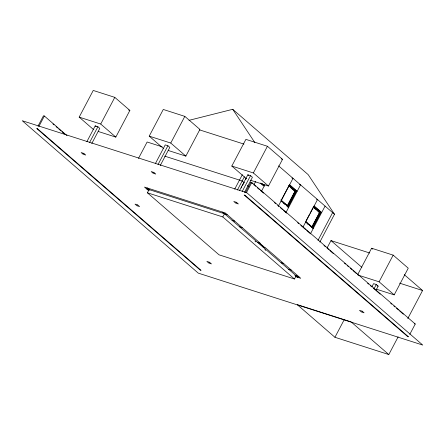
<?xml version="1.0" encoding="UTF-8"?>
<svg xmlns="http://www.w3.org/2000/svg" width="445" height="445" viewBox="0 0 445 445"><rect width="100%" height="100%" fill="white"/><g stroke="black" fill="none" stroke-linecap="round" stroke-linejoin="round"><path stroke-width="0.67" d="M38.014 126.113L43.482 115.745L44.383 116.028L66.978 135.597M38.915 126.397L44.383 116.028M93.739 129.745L79.171 117.135L93.239 90.452L114.793 97.355L129.879 110.421L115.811 137.099L98.178 131.453M86.892 141.638L95.202 125.868L97.894 126.73L99.78 128.366L91.787 143.524M89.584 142.5L97.894 126.73M115.811 137.099L100.726 124.038L114.793 97.355M163.777 148.758L149.209 136.148L163.276 109.464L184.825 116.373L199.916 129.434L185.849 156.117L168.216 150.466M138.495 158.376L147.128 142.005L162.147 146.817M155.327 163.682L165.24 144.881L167.932 145.749L169.818 147.378L160.228 165.573M158.019 164.544L167.932 145.749M185.849 156.117L170.758 143.051L184.825 116.373M296.159 275.794L294.468 278.998L219.046 254.829L147.378 192.78L149.069 189.576M246.385 178.662L231.817 166.046L245.885 139.368L267.434 146.272L282.525 159.338L268.457 186.016L250.168 180.158M234.71 189.158L242.353 174.657M294.468 278.998L222.8 216.949L224.491 213.745M237.402 190.021L244.411 176.732M239.532 190.549L247.848 174.785L250.541 175.647L252.426 177.282L244.433 192.44M241.201 188.029L241.835 186.822M242.475 185.609L244.066 182.589M245.657 179.569L246.296 178.362M242.23 191.411L250.541 175.647M268.457 186.016L253.366 172.955L267.434 146.272M245.434 192.579L250.897 182.211L251.798 182.494L415.246 324.016L409.778 334.384M246.33 192.863L251.798 182.494M253.828 184.92L255.753 181.271M261.371 191.45L264.886 184.781M281.557 199.605L289 185.487M278.342 206.146L293.01 178.334L291.931 177.989M289.122 185.598L296.164 191.695L294.818 191.261L295.157 190.621M287.303 205.863L295.068 191.139M288.021 206.096L295.786 191.367L294.44 190.933M285.885 212.682L300.553 184.864L299.474 184.519M306.077 220.831L309.308 214.696M309.959 213.466L313.191 207.331M302.861 227.378L317.524 199.56L316.451 199.215M319.671 211.848L319.338 212.488L316.823 210.313M311.823 227.089L319.588 212.365M311.912 227.122L319.677 212.393L313.319 206.936M312.579 228.291L321.017 212.282L313.981 206.185M310.404 233.909L325.067 206.091M317.964 240.411L332.615 212.627M319.849 242.047L334.501 214.256L308.163 174.629L232.724 109.314L189.008 120.334M327.12 247.91L330.98 240.589L369.745 253.016M357.546 274.91L371.614 248.227L393.169 255.13L408.254 268.196L394.187 294.874L376.553 289.228M398.136 336.865L388.813 354.548L334.94 337.282L344.263 319.599M371.981 286.675L373.578 283.643L376.27 284.505L378.155 286.141L375.919 290.385M374.034 288.749L376.27 284.505M394.187 294.874L379.101 281.813L393.169 255.13M407.781 318.564L422.572 290.513L404.238 274.637M199.271 129.784L243.949 144.097M128.572 110.004L129.879 110.421M281.218 158.915L282.525 159.338M149.209 136.148L170.758 143.051M79.171 117.135L100.726 124.038M231.817 166.046L253.366 172.955M295.018 190.577L297.177 191.267L289.634 184.736M262.606 184.58L263.507 184.864M164.656 156.117L242.18 180.959L244.277 182.773M320.617 212.148L321.696 212.499L314.148 205.963M318.959 212.165L320.305 212.593L312.54 227.323L311.645 227.033M319.783 212.632L320.684 212.921L313.642 206.825M287.659 206.931L288.733 207.275L281.19 200.745M146.372 188.713L227.184 214.607M147.378 192.78L222.8 216.949M232.034 220.275L234.726 221.143M239.577 226.811L242.275 227.673M399.577 283.142L422.572 290.513M257.494 242.319L260.192 243.187L225.298 212.977L144.486 187.078L148.663 190.699M358.203 275.116L379.101 281.813M263.151 247.22L265.849 248.082L300.737 278.292L295.48 276.606M377.082 285.796L378.155 286.141M281.068 262.734L283.765 263.596M288.616 269.264L291.308 270.126M294.835 275.372L298.851 276.656M414.351 323.726L415.246 324.016M278.603 165.863L334.501 214.256M371.614 248.227L372.654 249.128M289.461 184.959L296.503 191.055L288.06 207.059L286.552 205.757M288.799 185.71L295.157 191.166L287.392 205.89L281.646 200.917M290.29 187.345L294.818 191.261M313.302 207.264L315.817 209.439M330.98 240.589L361.891 267.35M261.871 183.451L263.879 185.192L263.546 185.832L261.532 184.091M280.856 199.888L288.399 206.419M305.876 221.554L312.918 227.651M306.166 222.144L307.211 223.051M309.303 224.859L310.866 226.216M260.698 183.001L264.219 186.049M305.709 221.972L313.252 228.502M281.023 200.968L282.024 201.835M283.031 202.709L285.045 204.45M307.05 223.501L308.051 224.369M247.848 174.785L248.788 175.603M250.897 182.211L252.476 183.574M254.579 185.393L255.63 186.305M257.204 187.668L259.307 189.492M260.358 190.399L263.512 193.13M274.548 202.686L275.6 203.599M277.702 205.418L278.754 206.324M280.328 207.693L282.43 209.512M283.482 210.424L286.636 213.149M297.672 222.706L298.723 223.618M300.826 225.437L302.405 226.805M303.457 227.712L305.559 229.531M306.611 230.443L310.287 233.631M323.954 245.462L325.529 246.825M327.103 248.188L328.683 249.556M329.734 250.463L333.411 253.65M344.447 263.206L345.498 264.119M347.078 265.481L348.652 266.844M350.232 268.213L351.806 269.575M352.857 270.488L356.54 273.675M367.576 283.226L368.627 284.138M370.201 285.501L371.781 286.869M373.355 288.232L375.458 290.057M376.509 290.963L380.186 294.151M390.699 303.251L391.75 304.163M393.853 305.982L394.904 306.889M396.478 308.257L398.581 310.076M399.632 310.988L403.315 314.17M247.42 185.493L248.989 186.856M388.813 354.548L351.094 321.891L297.221 304.625L334.94 337.282M259.518 242.97L265.175 247.865M258.439 242.625L264.096 247.52M222.606 212.115L298.044 277.43M255.057 241.19L255.903 241.924M264.814 249.639L265.665 250.374M95.202 125.868L96.148 126.686M147.184 187.946L149.793 190.204M52.944 123.933L53.995 124.845M56.098 126.664L57.672 128.026M58.723 128.939L60.826 130.758M61.877 131.67L64.503 133.945M232.724 109.314L254.863 142.623M246.725 192.663L22.25 120.728L198.275 273.135L422.75 345.07L246.725 192.663M37.63 128.839L36.729 128.549L200.183 270.07L201.079 270.354L37.63 128.839M245.045 195.305L244.144 195.016L407.598 336.537L408.493 336.82L245.045 195.305M153.864 172.426L151.172 171.564L153.058 173.2L155.75 174.062L153.864 172.426M83.827 153.414L81.135 152.552L83.02 154.181L85.713 155.049L83.827 153.414M236.473 202.33L233.781 201.463L235.666 203.098L238.359 203.96L236.473 202.33M137.716 204.967L135.024 204.105L136.91 205.735L139.602 206.597L137.716 204.967M209.562 262.272L206.864 261.41L208.755 263.045L211.447 263.907L209.562 262.272M362.202 311.189L359.51 310.326L361.396 311.956L364.088 312.824L362.202 311.189"/></g></svg>
